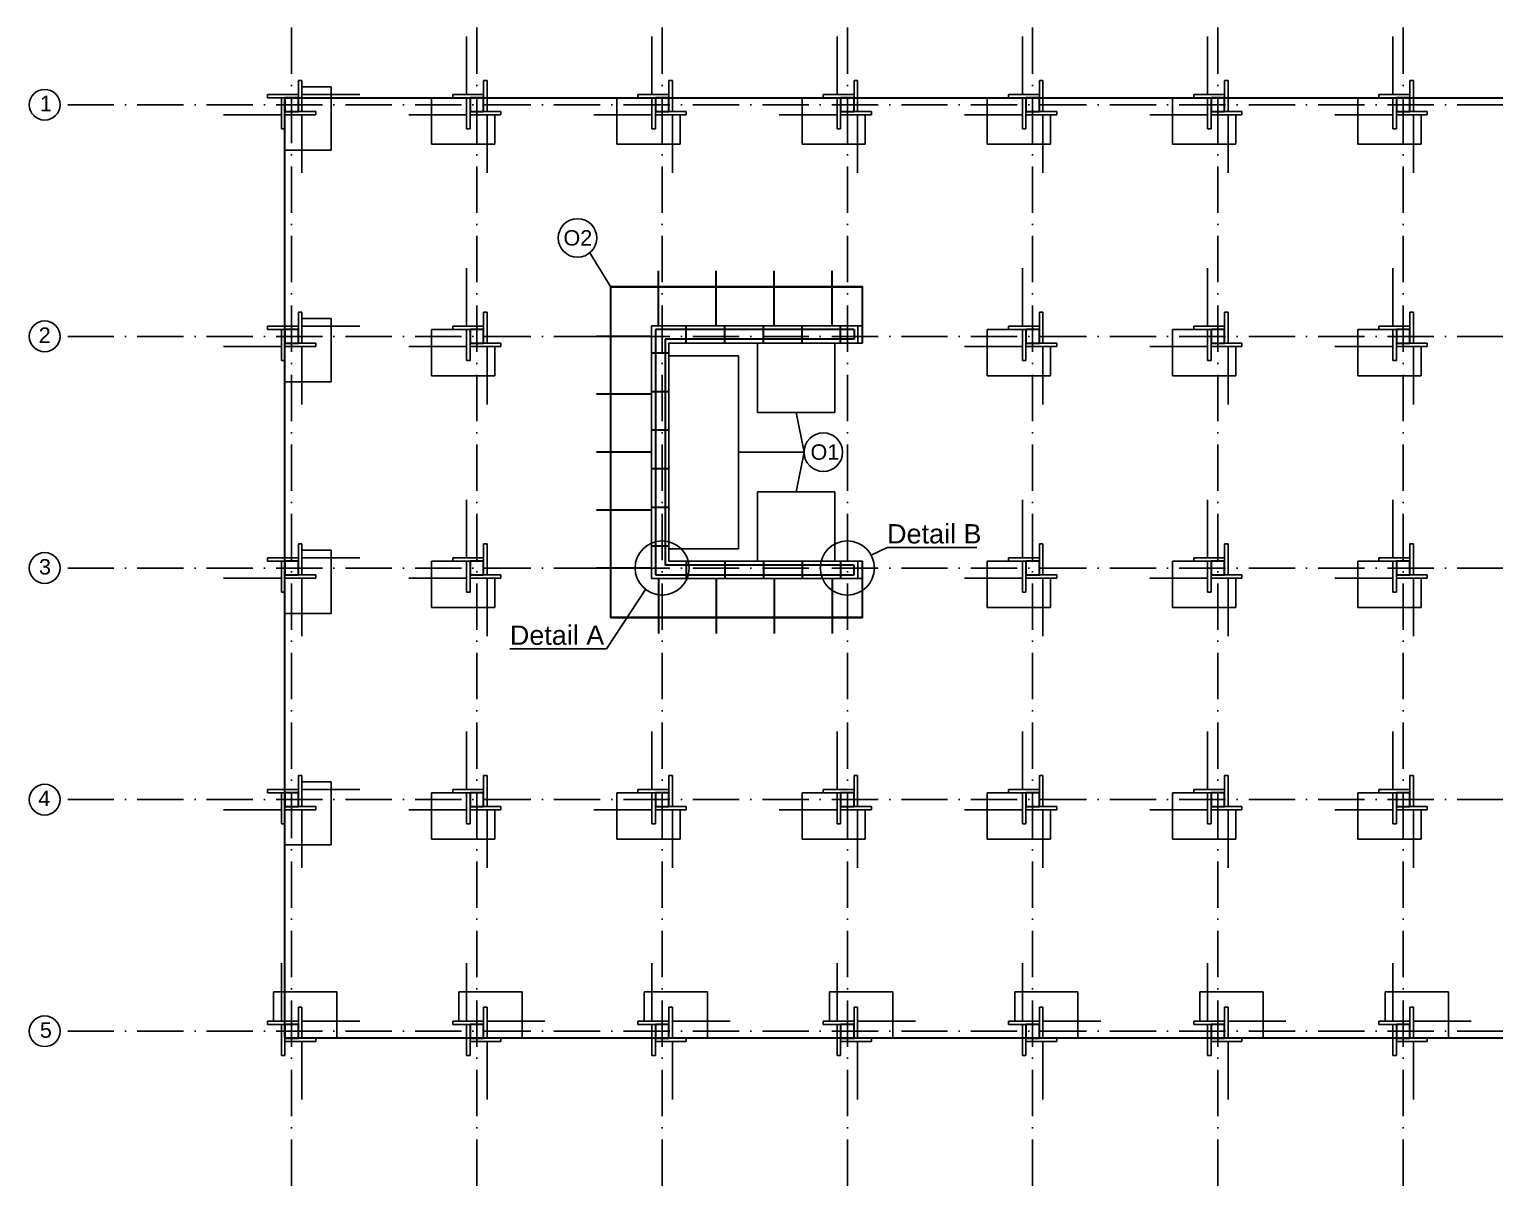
# Model space of a CAD drawing. Header units: millimetres. Extents: x 1924 to 471109, y -30014 to 109986.
# Drawn here: x 344060 to 382029, y 38947 to 68901 of the extents above; entities that cross this region are included whole.
import ezdxf

# ---------------------------------------------------------------- set-up
doc = ezdxf.new("R2010")
doc.units = ezdxf.units.MM
doc.header["$LTSCALE"] = 100
doc.linetypes.add('ACAD_ISO10W100', pattern=[18, 12, -3, 0, -3])
for name, color, linetype, plot in [('bedneni bedneni', 255, 'Continuous', False), ('osy objektu', 130, 'ACAD_ISO10W100', False), ('osy objektu text', 130, 'Continuous', False), ('pasy', 50, 'Continuous', False), ('popisky', 140, 'Continuous', False)]:
    doc.layers.add(name, color=color, linetype=linetype, plot=plot)
for name, color, linetype in [('bedneni stena', 7, 'Continuous'), ('betonarska lavka', 7, 'Continuous'), ('detaily', 10, 'Continuous'), ('rez sloupy', 90, 'Continuous'), ('sklapeci lavka', 90, 'Continuous')]:
    doc.layers.add(name, color=color, linetype=linetype)
for name, color, linetype, lineweight, plot in [('DESKA', 40, 'Continuous', 30, False), ('kotvyyyyyy', 7, 'Continuous', 30, False), ('nosne steny', 140, 'Continuous', 30, False)]:
    doc.layers.add(name, color=color, linetype=linetype, lineweight=lineweight, plot=plot)
doc.layers.add('sloupy', color=90, linetype='Continuous', lineweight=30)
doc.styles.add('osy', font='arial.ttf', dxfattribs={"height": 400})
doc.styles.add('rez', font='arial.ttf', dxfattribs={"height": 500})

msp = doc.modelspace()

# ---------------------------------------------------------------- linework, layer by layer
at = {"layer": 'bedneni bedneni'}
for p, q in [((355391.538, 67211.933), (355391.538, 68711.933)), ((360191.538, 67211.933), (360191.538, 68711.933)), ((364991.538, 67211.933), (364991.538, 68711.933)), ((369791.538, 67211.933), (369791.538, 68711.933)), ((374591.538, 67211.933), (374591.538, 68711.933)), ((379391.538, 67211.933), (379391.538, 68711.933)), ((350231.538, 67121.933), (350231.538, 67211.933)), ((350231.538, 67211.933), (351031.538, 67211.933)), ((351031.538, 67121.933), (351031.538, 67571.933)), ((351031.538, 67571.933), (351121.538, 67571.933)), ((351121.538, 67571.933), (351121.538, 66771.933)), ((351881.538, 67411.933), (351121.538, 67411.933)), ((351121.538, 67211.933), (352621.538, 67211.933)), ((351881.538, 65771.933), (351881.538, 67411.933)), ((355031.538, 67121.933), (355031.538, 67211.933)), ((355031.538, 67211.933), (355831.538, 67211.933)), ((355831.538, 67121.933), (355831.538, 67571.933)), ((355831.538, 67571.933), (355921.538, 67571.933)), ((355921.538, 67571.933), (355921.538, 66771.933)), ((359831.538, 67121.933), (359831.538, 67211.933)), ((359831.538, 67211.933), (360631.538, 67211.933)), ((360631.538, 67121.933), (360631.538, 67571.933)), ((360631.538, 67571.933), (360721.538, 67571.933)), ((360721.538, 67571.933), (360721.538, 66771.933)), ((364631.538, 67121.933), (364631.538, 67211.933)), ((364631.538, 67211.933), (365431.538, 67211.933)), ((365431.538, 67121.933), (365431.538, 67571.933)), ((365431.538, 67571.933), (365521.538, 67571.933)), ((365521.538, 67571.933), (365521.538, 66771.933)), ((369431.538, 67121.933), (369431.538, 67211.933)), ((369431.538, 67211.933), (370231.538, 67211.933)), ((370231.538, 67121.933), (370231.538, 67571.933)), ((370231.538, 67571.933), (370321.538, 67571.933)), ((370321.538, 67571.933), (370321.538, 66771.933)), ((374231.538, 67121.933), (374231.538, 67211.933)), ((374231.538, 67211.933), (375031.538, 67211.933)), ((375031.538, 67121.933), (375031.538, 67571.933)), ((375031.538, 67571.933), (375121.538, 67571.933)), ((375121.538, 67571.933), (375121.538, 66771.933)), ((379031.538, 67121.933), (379031.538, 67211.933)), ((379031.538, 67211.933), (379831.538, 67211.933)), ((379831.538, 67121.933), (379831.538, 67571.933)), ((379831.538, 67571.933), (379921.538, 67571.933)), ((379921.538, 67571.933), (379921.538, 66771.933)), ((350681.538, 67121.933), (350231.538, 67121.933)), ((350591.538, 66321.933), (350591.538, 67121.933)), ((355031.538, 67121.933), (354481.538, 67121.933)), ((354481.538, 67121.933), (354481.538, 65921.933)), ((355481.538, 67121.933), (355031.538, 67121.933)), ((355391.538, 66321.933), (355391.538, 67121.933)), ((359831.538, 67121.933), (359281.538, 67121.933)), ((359281.538, 67121.933), (359281.538, 65921.933)), ((360281.538, 67121.933), (359831.538, 67121.933)), ((360191.538, 66321.933), (360191.538, 67121.933)), ((364631.538, 67121.933), (364081.538, 67121.933)), ((364081.538, 67121.933), (364081.538, 65921.933)), ((365081.538, 67121.933), (364631.538, 67121.933)), ((364991.538, 66321.933), (364991.538, 67121.933)), ((369431.538, 67121.933), (368881.538, 67121.933)), ((368881.538, 67121.933), (368881.538, 65921.933)), ((369881.538, 67121.933), (369431.538, 67121.933)), ((369791.538, 66321.933), (369791.538, 67121.933)), ((374231.538, 67121.933), (373681.538, 67121.933)), ((373681.538, 67121.933), (373681.538, 65921.933)), ((374681.538, 67121.933), (374231.538, 67121.933)), ((374591.538, 66321.933), (374591.538, 67121.933)), ((379031.538, 67121.933), (378481.538, 67121.933)), ((378481.538, 67121.933), (378481.538, 65921.933)), ((379481.538, 67121.933), (379031.538, 67121.933)), ((379391.538, 66321.933), (379391.538, 67121.933)), ((350591.538, 66681.933), (349091.538, 66681.933)), ((350681.538, 66771.933), (350681.538, 66321.933)), ((351481.538, 66681.933), (350681.538, 66681.933)), ((351031.538, 66771.933), (351481.538, 66771.933)), ((351121.538, 66681.933), (351121.538, 65181.933)), ((351481.538, 66771.933), (351481.538, 66681.933)), ((355391.538, 66681.933), (353891.538, 66681.933)), ((355481.538, 66771.933), (355481.538, 66321.933)), ((356281.538, 66681.933), (355481.538, 66681.933)), ((355831.538, 66771.933), (356281.538, 66771.933)), ((355921.538, 66681.933), (355921.538, 65181.933)), ((356121.538, 65921.933), (356121.538, 66681.933)), ((356281.538, 66771.933), (356281.538, 66681.933)), ((360191.538, 66681.933), (358691.538, 66681.933)), ((360281.538, 66771.933), (360281.538, 66321.933)), ((361081.538, 66681.933), (360281.538, 66681.933)), ((360631.538, 66771.933), (361081.538, 66771.933)), ((360721.538, 66681.933), (360721.538, 65181.933)), ((360921.538, 65921.933), (360921.538, 66681.933)), ((361081.538, 66771.933), (361081.538, 66681.933)), ((364991.538, 66681.933), (363491.538, 66681.933)), ((365081.538, 66771.933), (365081.538, 66321.933)), ((365881.538, 66681.933), (365081.538, 66681.933)), ((365431.538, 66771.933), (365881.538, 66771.933)), ((365521.538, 66681.933), (365521.538, 65181.933)), ((365721.538, 65921.933), (365721.538, 66681.933)), ((365881.538, 66771.933), (365881.538, 66681.933)), ((369791.538, 66681.933), (368291.538, 66681.933)), ((369881.538, 66771.933), (369881.538, 66321.933)), ((370681.538, 66681.933), (369881.538, 66681.933)), ((370231.538, 66771.933), (370681.538, 66771.933)), ((370321.538, 66681.933), (370321.538, 65181.933)), ((370521.538, 65921.933), (370521.538, 66681.933)), ((370681.538, 66771.933), (370681.538, 66681.933)), ((374591.538, 66681.933), (373091.538, 66681.933)), ((374681.538, 66771.933), (374681.538, 66321.933)), ((375481.538, 66681.933), (374681.538, 66681.933)), ((375031.538, 66771.933), (375481.538, 66771.933)), ((375121.538, 66681.933), (375121.538, 65181.933)), ((375321.538, 65921.933), (375321.538, 66681.933)), ((375481.538, 66771.933), (375481.538, 66681.933)), ((379391.538, 66681.933), (377891.538, 66681.933)), ((379481.538, 66771.933), (379481.538, 66321.933)), ((380281.538, 66681.933), (379481.538, 66681.933)), ((379831.538, 66771.933), (380281.538, 66771.933)), ((379921.538, 66681.933), (379921.538, 65181.933)), ((380121.538, 65921.933), (380121.538, 66681.933)), ((380281.538, 66771.933), (380281.538, 66681.933)), ((350681.538, 66321.933), (350591.538, 66321.933)), ((350681.538, 66321.933), (350681.538, 65771.933)), ((355481.538, 66321.933), (355391.538, 66321.933)), ((360281.538, 66321.933), (360191.538, 66321.933)), ((365081.538, 66321.933), (364991.538, 66321.933)), ((369881.538, 66321.933), (369791.538, 66321.933)), ((374681.538, 66321.933), (374591.538, 66321.933)), ((379481.538, 66321.933), (379391.538, 66321.933)), ((350681.538, 65771.933), (351881.538, 65771.933)), ((354481.538, 65921.933), (356121.538, 65921.933)), ((359281.538, 65921.933), (360921.538, 65921.933)), ((364081.538, 65921.933), (365721.538, 65921.933)), ((368881.538, 65921.933), (370521.538, 65921.933)), ((373681.538, 65921.933), (375321.538, 65921.933)), ((378481.538, 65921.933), (380121.538, 65921.933)), ((355391.538, 61211.933), (355391.538, 62711.933)), ((369791.538, 61211.933), (369791.538, 62711.933)), ((374591.538, 61211.933), (374591.538, 62711.933)), ((379391.538, 61211.933), (379391.538, 62711.933)), ((351031.538, 61121.933), (351031.538, 61571.933)), ((351031.538, 61571.933), (351121.538, 61571.933)), ((351121.538, 61571.933), (351121.538, 60771.933)), ((355831.538, 61121.933), (355831.538, 61571.933)), ((355831.538, 61571.933), (355921.538, 61571.933)), ((355921.538, 61571.933), (355921.538, 60771.933)), ((370231.538, 61121.933), (370231.538, 61571.933)), ((370231.538, 61571.933), (370321.538, 61571.933)), ((370321.538, 61571.933), (370321.538, 60771.933)), ((375031.538, 61121.933), (375031.538, 61571.933)), ((375031.538, 61571.933), (375121.538, 61571.933)), ((375121.538, 61571.933), (375121.538, 60771.933)), ((379831.538, 61121.933), (379831.538, 61571.933)), ((379831.538, 61571.933), (379921.538, 61571.933)), ((379921.538, 61571.933), (379921.538, 60771.933)), ((350231.538, 61121.933), (350231.538, 61211.933)), ((350231.538, 61211.933), (351031.538, 61211.933)), ((351881.538, 61411.933), (351121.538, 61411.933)), ((351121.538, 61211.933), (352621.538, 61211.933)), ((351881.538, 59771.933), (351881.538, 61411.933)), ((355031.538, 61121.933), (355031.538, 61211.933)), ((355031.538, 61211.933), (355831.538, 61211.933)), ((369431.538, 61121.933), (369431.538, 61211.933)), ((369431.538, 61211.933), (370231.538, 61211.933)), ((374231.538, 61121.933), (374231.538, 61211.933)), ((374231.538, 61211.933), (375031.538, 61211.933)), ((379031.538, 61121.933), (379031.538, 61211.933)), ((379031.538, 61211.933), (379831.538, 61211.933)), ((350681.538, 61121.933), (350231.538, 61121.933)), ((350591.538, 60321.933), (350591.538, 61121.933)), ((350681.538, 60771.933), (350681.538, 60321.933)), ((351031.538, 60771.933), (351481.538, 60771.933)), ((351481.538, 60771.933), (351481.538, 60681.933)), ((355031.538, 61121.933), (354481.538, 61121.933)), ((354481.538, 61121.933), (354481.538, 59921.933)), ((355481.538, 61121.933), (355031.538, 61121.933)), ((355391.538, 60321.933), (355391.538, 61121.933)), ((355481.538, 60771.933), (355481.538, 60321.933)), ((355831.538, 60771.933), (356281.538, 60771.933)), ((356281.538, 60771.933), (356281.538, 60681.933)), ((369431.538, 61121.933), (368881.538, 61121.933)), ((368881.538, 61121.933), (368881.538, 59921.933)), ((369881.538, 61121.933), (369431.538, 61121.933)), ((369791.538, 60321.933), (369791.538, 61121.933)), ((369881.538, 60771.933), (369881.538, 60321.933)), ((370231.538, 60771.933), (370681.538, 60771.933)), ((370681.538, 60771.933), (370681.538, 60681.933)), ((374231.538, 61121.933), (373681.538, 61121.933)), ((373681.538, 61121.933), (373681.538, 59921.933)), ((374681.538, 61121.933), (374231.538, 61121.933)), ((374591.538, 60321.933), (374591.538, 61121.933)), ((374681.538, 60771.933), (374681.538, 60321.933)), ((375031.538, 60771.933), (375481.538, 60771.933)), ((375481.538, 60771.933), (375481.538, 60681.933)), ((379031.538, 61121.933), (378481.538, 61121.933)), ((378481.538, 61121.933), (378481.538, 59921.933)), ((379481.538, 61121.933), (379031.538, 61121.933)), ((379391.538, 60321.933), (379391.538, 61121.933)), ((379481.538, 60771.933), (379481.538, 60321.933)), ((379831.538, 60771.933), (380281.538, 60771.933)), ((380281.538, 60771.933), (380281.538, 60681.933)), ((350591.538, 60681.933), (349091.538, 60681.933)), ((351481.538, 60681.933), (350681.538, 60681.933)), ((351121.538, 60681.933), (351121.538, 59181.933)), ((355391.538, 60681.933), (353891.538, 60681.933)), ((356281.538, 60681.933), (355481.538, 60681.933)), ((355921.538, 60681.933), (355921.538, 59181.933)), ((356121.538, 59921.933), (356121.538, 60681.933)), ((369791.538, 60681.933), (368291.538, 60681.933)), ((370681.538, 60681.933), (369881.538, 60681.933)), ((370321.538, 60681.933), (370321.538, 59181.933)), ((370521.538, 59921.933), (370521.538, 60681.933)), ((374591.538, 60681.933), (373091.538, 60681.933)), ((375481.538, 60681.933), (374681.538, 60681.933)), ((375121.538, 60681.933), (375121.538, 59181.933)), ((375321.538, 59921.933), (375321.538, 60681.933)), ((379391.538, 60681.933), (377891.538, 60681.933)), ((380281.538, 60681.933), (379481.538, 60681.933)), ((379921.538, 60681.933), (379921.538, 59181.933)), ((380121.538, 59921.933), (380121.538, 60681.933)), ((350681.538, 60321.933), (350591.538, 60321.933)), ((350681.538, 60321.933), (350681.538, 59771.933)), ((355481.538, 60321.933), (355391.538, 60321.933)), ((369881.538, 60321.933), (369791.538, 60321.933)), ((374681.538, 60321.933), (374591.538, 60321.933)), ((379481.538, 60321.933), (379391.538, 60321.933)), ((350681.538, 59771.933), (351881.538, 59771.933)), ((354481.538, 59921.933), (356121.538, 59921.933)), ((368881.538, 59921.933), (370521.538, 59921.933)), ((373681.538, 59921.933), (375321.538, 59921.933)), ((378481.538, 59921.933), (380121.538, 59921.933)), ((355391.538, 55211.933), (355391.538, 56711.933)), ((369791.538, 55211.933), (369791.538, 56711.933)), ((374591.538, 55211.933), (374591.538, 56711.933)), ((379391.538, 55211.933), (379391.538, 56711.933)), ((351031.538, 55121.933), (351031.538, 55571.933)), ((351031.538, 55571.933), (351121.538, 55571.933)), ((351121.538, 55571.933), (351121.538, 54771.933)), ((355831.538, 55121.933), (355831.538, 55571.933)), ((355831.538, 55571.933), (355921.538, 55571.933)), ((355921.538, 55571.933), (355921.538, 54771.933)), ((370231.538, 55121.933), (370231.538, 55571.933)), ((370231.538, 55571.933), (370321.538, 55571.933)), ((370321.538, 55571.933), (370321.538, 54771.933)), ((375031.538, 55121.933), (375031.538, 55571.933)), ((375031.538, 55571.933), (375121.538, 55571.933)), ((375121.538, 55571.933), (375121.538, 54771.933)), ((379831.538, 55121.933), (379831.538, 55571.933)), ((379831.538, 55571.933), (379921.538, 55571.933)), ((379921.538, 55571.933), (379921.538, 54771.933)), ((350231.538, 55121.933), (350231.538, 55211.933)), ((350231.538, 55211.933), (351031.538, 55211.933)), ((350681.538, 55121.933), (350231.538, 55121.933)), ((350591.538, 54321.933), (350591.538, 55121.933)), ((351881.538, 55411.933), (351121.538, 55411.933)), ((351121.538, 55211.933), (352621.538, 55211.933)), ((351881.538, 53771.933), (351881.538, 55411.933)), ((355031.538, 55121.933), (354481.538, 55121.933)), ((354481.538, 55121.933), (354481.538, 53921.933)), ((355031.538, 55121.933), (355031.538, 55211.933)), ((355031.538, 55211.933), (355831.538, 55211.933)), ((355481.538, 55121.933), (355031.538, 55121.933)), ((355391.538, 54321.933), (355391.538, 55121.933)), ((369431.538, 55121.933), (368881.538, 55121.933)), ((368881.538, 55121.933), (368881.538, 53921.933)), ((369431.538, 55121.933), (369431.538, 55211.933)), ((369431.538, 55211.933), (370231.538, 55211.933)), ((369881.538, 55121.933), (369431.538, 55121.933)), ((369791.538, 54321.933), (369791.538, 55121.933)), ((374231.538, 55121.933), (373681.538, 55121.933)), ((373681.538, 55121.933), (373681.538, 53921.933)), ((374231.538, 55121.933), (374231.538, 55211.933)), ((374231.538, 55211.933), (375031.538, 55211.933)), ((374681.538, 55121.933), (374231.538, 55121.933)), ((374591.538, 54321.933), (374591.538, 55121.933)), ((379031.538, 55121.933), (378481.538, 55121.933)), ((378481.538, 55121.933), (378481.538, 53921.933)), ((379031.538, 55121.933), (379031.538, 55211.933)), ((379031.538, 55211.933), (379831.538, 55211.933)), ((379481.538, 55121.933), (379031.538, 55121.933)), ((379391.538, 54321.933), (379391.538, 55121.933)), ((350591.538, 54681.933), (349091.538, 54681.933)), ((350681.538, 54771.933), (350681.538, 54321.933)), ((351481.538, 54681.933), (350681.538, 54681.933)), ((351031.538, 54771.933), (351481.538, 54771.933)), ((351121.538, 54681.933), (351121.538, 53181.933)), ((351481.538, 54771.933), (351481.538, 54681.933)), ((355391.538, 54681.933), (353891.538, 54681.933)), ((355481.538, 54771.933), (355481.538, 54321.933)), ((356281.538, 54681.933), (355481.538, 54681.933)), ((355831.538, 54771.933), (356281.538, 54771.933)), ((355921.538, 54681.933), (355921.538, 53181.933)), ((356121.538, 53921.933), (356121.538, 54681.933)), ((356281.538, 54771.933), (356281.538, 54681.933)), ((369791.538, 54681.933), (368291.538, 54681.933)), ((369881.538, 54771.933), (369881.538, 54321.933)), ((370681.538, 54681.933), (369881.538, 54681.933)), ((370231.538, 54771.933), (370681.538, 54771.933)), ((370321.538, 54681.933), (370321.538, 53181.933)), ((370521.538, 53921.933), (370521.538, 54681.933)), ((370681.538, 54771.933), (370681.538, 54681.933)), ((374591.538, 54681.933), (373091.538, 54681.933)), ((374681.538, 54771.933), (374681.538, 54321.933)), ((375481.538, 54681.933), (374681.538, 54681.933)), ((375031.538, 54771.933), (375481.538, 54771.933)), ((375121.538, 54681.933), (375121.538, 53181.933)), ((375321.538, 53921.933), (375321.538, 54681.933)), ((375481.538, 54771.933), (375481.538, 54681.933)), ((379391.538, 54681.933), (377891.538, 54681.933)), ((379481.538, 54771.933), (379481.538, 54321.933)), ((380281.538, 54681.933), (379481.538, 54681.933)), ((379831.538, 54771.933), (380281.538, 54771.933)), ((379921.538, 54681.933), (379921.538, 53181.933)), ((380121.538, 53921.933), (380121.538, 54681.933)), ((380281.538, 54771.933), (380281.538, 54681.933)), ((350681.538, 54321.933), (350591.538, 54321.933)), ((350681.538, 54321.933), (350681.538, 53771.933)), ((355481.538, 54321.933), (355391.538, 54321.933)), ((369881.538, 54321.933), (369791.538, 54321.933)), ((374681.538, 54321.933), (374591.538, 54321.933)), ((379481.538, 54321.933), (379391.538, 54321.933)), ((354481.538, 53921.933), (356121.538, 53921.933)), ((368881.538, 53921.933), (370521.538, 53921.933)), ((373681.538, 53921.933), (375321.538, 53921.933)), ((378481.538, 53921.933), (380121.538, 53921.933)), ((350681.538, 53771.933), (351881.538, 53771.933)), ((355391.538, 49211.933), (355391.538, 50711.933)), ((360191.538, 49211.933), (360191.538, 50711.933)), ((364991.538, 49211.933), (364991.538, 50711.933)), ((369791.538, 49211.933), (369791.538, 50711.933)), ((374591.538, 49211.933), (374591.538, 50711.933)), ((379391.538, 49211.933), (379391.538, 50711.933)), ((351031.538, 49121.933), (351031.538, 49571.933)), ((351031.538, 49571.933), (351121.538, 49571.933)), ((351121.538, 49571.933), (351121.538, 48771.933)), ((351881.538, 49411.933), (351121.538, 49411.933)), ((351881.538, 47771.933), (351881.538, 49411.933)), ((355831.538, 49121.933), (355831.538, 49571.933)), ((355831.538, 49571.933), (355921.538, 49571.933)), ((355921.538, 49571.933), (355921.538, 48771.933)), ((360631.538, 49121.933), (360631.538, 49571.933)), ((360631.538, 49571.933), (360721.538, 49571.933)), ((360721.538, 49571.933), (360721.538, 48771.933)), ((365431.538, 49121.933), (365431.538, 49571.933)), ((365431.538, 49571.933), (365521.538, 49571.933)), ((365521.538, 49571.933), (365521.538, 48771.933)), ((370231.538, 49121.933), (370231.538, 49571.933)), ((370231.538, 49571.933), (370321.538, 49571.933)), ((370321.538, 49571.933), (370321.538, 48771.933)), ((375031.538, 49121.933), (375031.538, 49571.933)), ((375031.538, 49571.933), (375121.538, 49571.933)), ((375121.538, 49571.933), (375121.538, 48771.933)), ((379831.538, 49121.933), (379831.538, 49571.933)), ((379831.538, 49571.933), (379921.538, 49571.933)), ((379921.538, 49571.933), (379921.538, 48771.933)), ((350231.538, 49121.933), (350231.538, 49211.933)), ((350231.538, 49211.933), (351031.538, 49211.933)), ((350681.538, 49121.933), (350231.538, 49121.933)), ((350591.538, 48321.933), (350591.538, 49121.933)), ((351121.538, 49211.933), (352621.538, 49211.933)), ((355031.538, 49121.933), (354481.538, 49121.933)), ((354481.538, 49121.933), (354481.538, 47921.933)), ((355031.538, 49121.933), (355031.538, 49211.933)), ((355031.538, 49211.933), (355831.538, 49211.933)), ((355481.538, 49121.933), (355031.538, 49121.933)), ((355391.538, 48321.933), (355391.538, 49121.933)), ((359831.538, 49121.933), (359281.538, 49121.933)), ((359281.538, 49121.933), (359281.538, 47921.933)), ((359831.538, 49121.933), (359831.538, 49211.933)), ((359831.538, 49211.933), (360631.538, 49211.933)), ((360281.538, 49121.933), (359831.538, 49121.933)), ((360191.538, 48321.933), (360191.538, 49121.933)), ((364631.538, 49121.933), (364081.538, 49121.933)), ((364081.538, 49121.933), (364081.538, 47921.933)), ((364631.538, 49121.933), (364631.538, 49211.933)), ((364631.538, 49211.933), (365431.538, 49211.933)), ((365081.538, 49121.933), (364631.538, 49121.933)), ((364991.538, 48321.933), (364991.538, 49121.933)), ((369431.538, 49121.933), (368881.538, 49121.933)), ((368881.538, 49121.933), (368881.538, 47921.933)), ((369431.538, 49121.933), (369431.538, 49211.933)), ((369431.538, 49211.933), (370231.538, 49211.933)), ((369881.538, 49121.933), (369431.538, 49121.933)), ((369791.538, 48321.933), (369791.538, 49121.933)), ((374231.538, 49121.933), (373681.538, 49121.933)), ((373681.538, 49121.933), (373681.538, 47921.933)), ((374231.538, 49121.933), (374231.538, 49211.933)), ((374231.538, 49211.933), (375031.538, 49211.933)), ((374681.538, 49121.933), (374231.538, 49121.933)), ((374591.538, 48321.933), (374591.538, 49121.933)), ((379031.538, 49121.933), (378481.538, 49121.933)), ((378481.538, 49121.933), (378481.538, 47921.933)), ((379031.538, 49121.933), (379031.538, 49211.933)), ((379031.538, 49211.933), (379831.538, 49211.933)), ((379481.538, 49121.933), (379031.538, 49121.933)), ((379391.538, 48321.933), (379391.538, 49121.933)), ((350591.538, 48681.933), (349091.538, 48681.933)), ((350681.538, 48771.933), (350681.538, 48321.933)), ((351481.538, 48681.933), (350681.538, 48681.933)), ((351031.538, 48771.933), (351481.538, 48771.933)), ((351121.538, 48681.933), (351121.538, 47181.933)), ((351481.538, 48771.933), (351481.538, 48681.933)), ((355391.538, 48681.933), (353891.538, 48681.933)), ((355481.538, 48771.933), (355481.538, 48321.933)), ((356281.538, 48681.933), (355481.538, 48681.933)), ((355831.538, 48771.933), (356281.538, 48771.933)), ((355921.538, 48681.933), (355921.538, 47181.933)), ((356121.538, 47921.933), (356121.538, 48681.933)), ((356281.538, 48771.933), (356281.538, 48681.933)), ((360191.538, 48681.933), (358691.538, 48681.933)), ((360281.538, 48771.933), (360281.538, 48321.933)), ((361081.538, 48681.933), (360281.538, 48681.933)), ((360631.538, 48771.933), (361081.538, 48771.933)), ((360721.538, 48681.933), (360721.538, 47181.933)), ((360921.538, 47921.933), (360921.538, 48681.933)), ((361081.538, 48771.933), (361081.538, 48681.933)), ((364991.538, 48681.933), (363491.538, 48681.933)), ((365081.538, 48771.933), (365081.538, 48321.933)), ((365881.538, 48681.933), (365081.538, 48681.933)), ((365431.538, 48771.933), (365881.538, 48771.933)), ((365521.538, 48681.933), (365521.538, 47181.933)), ((365721.538, 47921.933), (365721.538, 48681.933)), ((365881.538, 48771.933), (365881.538, 48681.933)), ((369791.538, 48681.933), (368291.538, 48681.933)), ((369881.538, 48771.933), (369881.538, 48321.933)), ((370681.538, 48681.933), (369881.538, 48681.933)), ((370231.538, 48771.933), (370681.538, 48771.933)), ((370321.538, 48681.933), (370321.538, 47181.933)), ((370521.538, 47921.933), (370521.538, 48681.933)), ((370681.538, 48771.933), (370681.538, 48681.933)), ((374591.538, 48681.933), (373091.538, 48681.933)), ((374681.538, 48771.933), (374681.538, 48321.933)), ((375481.538, 48681.933), (374681.538, 48681.933)), ((375031.538, 48771.933), (375481.538, 48771.933)), ((375121.538, 48681.933), (375121.538, 47181.933)), ((375321.538, 47921.933), (375321.538, 48681.933)), ((375481.538, 48771.933), (375481.538, 48681.933)), ((379391.538, 48681.933), (377891.538, 48681.933)), ((379481.538, 48771.933), (379481.538, 48321.933)), ((380281.538, 48681.933), (379481.538, 48681.933)), ((379831.538, 48771.933), (380281.538, 48771.933)), ((379921.538, 48681.933), (379921.538, 47181.933)), ((380121.538, 47921.933), (380121.538, 48681.933)), ((380281.538, 48771.933), (380281.538, 48681.933)), ((350681.538, 48321.933), (350591.538, 48321.933)), ((350681.538, 48321.933), (350681.538, 47771.933)), ((355481.538, 48321.933), (355391.538, 48321.933)), ((360281.538, 48321.933), (360191.538, 48321.933)), ((365081.538, 48321.933), (364991.538, 48321.933)), ((369881.538, 48321.933), (369791.538, 48321.933)), ((374681.538, 48321.933), (374591.538, 48321.933)), ((379481.538, 48321.933), (379391.538, 48321.933)), ((354481.538, 47921.933), (356121.538, 47921.933)), ((359281.538, 47921.933), (360921.538, 47921.933)), ((364081.538, 47921.933), (365721.538, 47921.933)), ((368881.538, 47921.933), (370521.538, 47921.933)), ((373681.538, 47921.933), (375321.538, 47921.933)), ((378481.538, 47921.933), (380121.538, 47921.933)), ((350681.538, 47771.933), (351881.538, 47771.933)), ((350591.538, 43211.933), (350591.538, 44711.933)), ((355391.538, 43211.933), (355391.538, 44711.933)), ((360191.538, 43211.933), (360191.538, 44711.933)), ((364991.538, 43211.933), (364991.538, 44711.933)), ((369791.538, 43211.933), (369791.538, 44711.933)), ((374591.538, 43211.933), (374591.538, 44711.933)), ((379391.538, 43211.933), (379391.538, 44711.933)), ((352031.538, 43971.933), (350391.538, 43971.933)), ((350391.538, 43971.933), (350391.538, 43211.933)), ((352031.538, 42771.933), (352031.538, 43971.933)), ((356831.538, 43971.933), (355191.538, 43971.933)), ((355191.538, 43971.933), (355191.538, 43211.933)), ((356831.538, 42771.933), (356831.538, 43971.933)), ((361631.538, 43971.933), (359991.538, 43971.933)), ((359991.538, 43971.933), (359991.538, 43211.933)), ((361631.538, 42771.933), (361631.538, 43971.933)), ((366431.538, 43971.933), (364791.538, 43971.933)), ((364791.538, 43971.933), (364791.538, 43211.933)), ((366431.538, 42771.933), (366431.538, 43971.933)), ((371231.538, 43971.933), (369591.538, 43971.933)), ((369591.538, 43971.933), (369591.538, 43211.933)), ((371231.538, 42771.933), (371231.538, 43971.933)), ((376031.538, 43971.933), (374391.538, 43971.933)), ((374391.538, 43971.933), (374391.538, 43211.933)), ((376031.538, 42771.933), (376031.538, 43971.933)), ((380831.538, 43971.933), (379191.538, 43971.933)), ((379191.538, 43971.933), (379191.538, 43211.933)), ((380831.538, 42771.933), (380831.538, 43971.933)), ((351031.538, 43121.933), (351031.538, 43571.933)), ((351031.538, 43571.933), (351121.538, 43571.933)), ((351121.538, 43571.933), (351121.538, 42771.933)), ((355831.538, 43121.933), (355831.538, 43571.933)), ((355831.538, 43571.933), (355921.538, 43571.933)), ((355921.538, 43571.933), (355921.538, 42771.933)), ((360631.538, 43121.933), (360631.538, 43571.933)), ((360631.538, 43571.933), (360721.538, 43571.933)), ((360721.538, 43571.933), (360721.538, 42771.933)), ((365431.538, 43121.933), (365431.538, 43571.933)), ((365431.538, 43571.933), (365521.538, 43571.933)), ((365521.538, 43571.933), (365521.538, 42771.933)), ((370231.538, 43121.933), (370231.538, 43571.933)), ((370231.538, 43571.933), (370321.538, 43571.933)), ((370321.538, 43571.933), (370321.538, 42771.933)), ((375031.538, 43121.933), (375031.538, 43571.933)), ((375031.538, 43571.933), (375121.538, 43571.933)), ((375121.538, 43571.933), (375121.538, 42771.933)), ((379831.538, 43121.933), (379831.538, 43571.933)), ((379831.538, 43571.933), (379921.538, 43571.933)), ((379921.538, 43571.933), (379921.538, 42771.933)), ((350231.538, 43121.933), (350231.538, 43211.933)), ((350231.538, 43211.933), (351031.538, 43211.933)), ((350681.538, 43121.933), (350231.538, 43121.933)), ((350591.538, 42321.933), (350591.538, 43121.933)), ((351121.538, 43211.933), (352621.538, 43211.933)), ((355031.538, 43121.933), (355031.538, 43211.933)), ((355031.538, 43211.933), (355831.538, 43211.933)), ((355481.538, 43121.933), (355031.538, 43121.933)), ((355391.538, 42321.933), (355391.538, 43121.933)), ((355921.538, 43211.933), (357421.538, 43211.933)), ((359831.538, 43121.933), (359831.538, 43211.933)), ((359831.538, 43211.933), (360631.538, 43211.933)), ((360281.538, 43121.933), (359831.538, 43121.933)), ((360191.538, 42321.933), (360191.538, 43121.933)), ((360721.538, 43211.933), (362221.538, 43211.933)), ((364631.538, 43121.933), (364631.538, 43211.933)), ((364631.538, 43211.933), (365431.538, 43211.933)), ((365081.538, 43121.933), (364631.538, 43121.933)), ((364991.538, 42321.933), (364991.538, 43121.933)), ((365521.538, 43211.933), (367021.538, 43211.933)), ((369431.538, 43121.933), (369431.538, 43211.933)), ((369431.538, 43211.933), (370231.538, 43211.933)), ((369881.538, 43121.933), (369431.538, 43121.933)), ((369791.538, 42321.933), (369791.538, 43121.933)), ((370321.538, 43211.933), (371821.538, 43211.933)), ((374231.538, 43121.933), (374231.538, 43211.933)), ((374231.538, 43211.933), (375031.538, 43211.933)), ((374681.538, 43121.933), (374231.538, 43121.933)), ((374591.538, 42321.933), (374591.538, 43121.933)), ((375121.538, 43211.933), (376621.538, 43211.933)), ((379031.538, 43121.933), (379031.538, 43211.933)), ((379031.538, 43211.933), (379831.538, 43211.933)), ((379481.538, 43121.933), (379031.538, 43121.933)), ((379391.538, 42321.933), (379391.538, 43121.933)), ((379921.538, 43211.933), (381421.538, 43211.933)), ((350681.538, 42771.933), (350681.538, 42321.933)), ((351481.538, 42681.933), (350681.538, 42681.933)), ((351031.538, 42771.933), (351481.538, 42771.933)), ((351121.538, 42681.933), (351121.538, 41181.933)), ((351481.538, 42771.933), (351481.538, 42681.933)), ((351481.538, 42771.933), (352031.538, 42771.933)), ((355481.538, 42771.933), (355481.538, 42321.933)), ((356281.538, 42681.933), (355481.538, 42681.933)), ((355831.538, 42771.933), (356281.538, 42771.933)), ((355921.538, 42681.933), (355921.538, 41181.933)), ((356281.538, 42771.933), (356281.538, 42681.933)), ((356281.538, 42771.933), (356831.538, 42771.933)), ((360281.538, 42771.933), (360281.538, 42321.933)), ((361081.538, 42681.933), (360281.538, 42681.933)), ((360631.538, 42771.933), (361081.538, 42771.933)), ((360721.538, 42681.933), (360721.538, 41181.933)), ((361081.538, 42771.933), (361081.538, 42681.933)), ((361081.538, 42771.933), (361631.538, 42771.933)), ((365081.538, 42771.933), (365081.538, 42321.933)), ((365881.538, 42681.933), (365081.538, 42681.933)), ((365431.538, 42771.933), (365881.538, 42771.933)), ((365521.538, 42681.933), (365521.538, 41181.933)), ((365881.538, 42771.933), (365881.538, 42681.933)), ((365881.538, 42771.933), (366431.538, 42771.933)), ((369881.538, 42771.933), (369881.538, 42321.933)), ((370681.538, 42681.933), (369881.538, 42681.933)), ((370231.538, 42771.933), (370681.538, 42771.933)), ((370321.538, 42681.933), (370321.538, 41181.933)), ((370681.538, 42771.933), (370681.538, 42681.933)), ((370681.538, 42771.933), (371231.538, 42771.933)), ((374681.538, 42771.933), (374681.538, 42321.933)), ((375481.538, 42681.933), (374681.538, 42681.933)), ((375031.538, 42771.933), (375481.538, 42771.933)), ((375121.538, 42681.933), (375121.538, 41181.933)), ((375481.538, 42771.933), (375481.538, 42681.933)), ((375481.538, 42771.933), (376031.538, 42771.933)), ((379481.538, 42771.933), (379481.538, 42321.933)), ((380281.538, 42681.933), (379481.538, 42681.933)), ((379831.538, 42771.933), (380281.538, 42771.933)), ((379921.538, 42681.933), (379921.538, 41181.933)), ((380281.538, 42771.933), (380281.538, 42681.933)), ((380281.538, 42771.933), (380831.538, 42771.933)), ((350681.538, 42321.933), (350591.538, 42321.933)), ((355481.538, 42321.933), (355391.538, 42321.933)), ((360281.538, 42321.933), (360191.538, 42321.933)), ((365081.538, 42321.933), (364991.538, 42321.933)), ((369881.538, 42321.933), (369791.538, 42321.933)), ((374681.538, 42321.933), (374591.538, 42321.933)), ((379481.538, 42321.933), (379391.538, 42321.933))]:
    msp.add_line(p, q, dxfattribs=at)
at = {"layer": 'bedneni stena'}
for p, q in [((365531.538, 61221.933), (360181.538, 61221.933)), ((360181.538, 61221.933), (360181.538, 54671.933)), ((365531.538, 61221.933), (365531.538, 60771.933)), ((365531.538, 61221.933), (365636.538, 61221.933)), ((365636.538, 61221.933), (365636.538, 60771.933)), ((360631.538, 60771.933), (360631.538, 55121.933)), ((365531.538, 60771.933), (360631.538, 60771.933)), ((365636.538, 60771.933), (365531.538, 60771.933)), ((365636.538, 60771.933), (365651.538, 60771.933)), ((365531.538, 55121.933), (360631.538, 55121.933)), ((365531.538, 54671.933), (365531.538, 55121.933)), ((365531.538, 55121.933), (365636.538, 55121.933)), ((365636.538, 55121.933), (365636.538, 54671.933)), ((365636.538, 55121.933), (365651.538, 55121.933)), ((360181.538, 54671.933), (365531.538, 54671.933)), ((365636.538, 54671.933), (365531.538, 54671.933))]:
    msp.add_line(p, q, dxfattribs=at)
at = {"layer": 'betonarska lavka'}
for p, q in [((365651.538, 62236.933), (359116.538, 62236.933)), ((359116.538, 62236.933), (359116.538, 53656.933)), ((365636.538, 62221.933), (359131.538, 62221.933)), ((359131.538, 62221.933), (359131.538, 53671.933)), ((365636.538, 61221.933), (365636.538, 62221.933)), ((365651.538, 60771.933), (365651.538, 62236.933)), ((365651.538, 55121.933), (365651.538, 54671.933)), ((365636.538, 54671.933), (365636.538, 53671.933)), ((365651.538, 54671.933), (365651.538, 53656.933)), ((365651.538, 53656.933), (359116.538, 53656.933)), ((365636.538, 53671.933), (359131.538, 53671.933))]:
    msp.add_line(p, q, dxfattribs=at)
at = {"layer": 'DESKA'}
msp.add_lwpolyline([(350681.538, 67121.933), (384631.538, 67121.933), (384631.538, 42771.933), (350681.538, 42771.933)], close=True, dxfattribs=at)
at = {"layer": 'detaily'}
for p, q in [((366286.204, 55474.858), (365873.039, 55278.483)), ((366286.204, 55474.858), (368607.109, 55474.858)), ((359016.508, 52849.29), (360028.131, 54393.338)), ((356512.255, 52849.29), (359016.508, 52849.29))]:
    msp.add_line(p, q, dxfattribs=at)
for centre in [(360456.538, 54946.933), (365256.538, 54946.933)]:
    msp.add_circle(centre, 700, dxfattribs=at)
at = {"layer": 'kotvyyyyyy'}
for p, q in [((360359.038, 61221.933), (360359.038, 62646.933)), ((361859.038, 61221.933), (361859.038, 62646.933)), ((363359.038, 61221.933), (363359.038, 62646.933)), ((364859.038, 61221.933), (364859.038, 62646.933)), ((361081.538, 60771.933), (361081.538, 61221.933)), ((362081.538, 60771.933), (362081.538, 61221.933)), ((363081.538, 60771.933), (363081.538, 61221.933)), ((364081.538, 60771.933), (364081.538, 61221.933)), ((365081.538, 60771.933), (365081.538, 61221.933)), ((360181.538, 60946.933), (358756.538, 60946.933)), ((360181.538, 60521.933), (360631.538, 60521.933)), ((360181.538, 59446.933), (358756.538, 59446.933)), ((360181.538, 59521.933), (360631.538, 59521.933)), ((360181.538, 58521.933), (360631.538, 58521.933)), ((360181.538, 57946.933), (358756.538, 57946.933)), ((360181.538, 57521.933), (360631.538, 57521.933)), ((360181.538, 56446.933), (358756.538, 56446.933)), ((360181.538, 56521.933), (360631.538, 56521.933)), ((360181.538, 55521.933), (360631.538, 55521.933)), ((361081.538, 55121.933), (361081.538, 54671.933)), ((362081.538, 55121.933), (362081.538, 54671.933)), ((363081.538, 55121.933), (363081.538, 54671.933)), ((364081.538, 55121.933), (364081.538, 54671.933)), ((365081.538, 55121.933), (365081.538, 54671.933)), ((360181.538, 54946.933), (358756.538, 54946.933)), ((360359.038, 54671.933), (360359.038, 53246.933)), ((361859.038, 54671.933), (361859.038, 53246.933)), ((363359.038, 54671.933), (363359.038, 53246.933)), ((364859.038, 54671.933), (364859.038, 53246.933))]:
    msp.add_line(p, q, dxfattribs=at)
at = {"layer": 'nosne steny'}
for p, q in [((365431.538, 61121.933), (360281.538, 61121.933)), ((360281.538, 61121.933), (360281.538, 54771.933)), ((365431.538, 60871.933), (360531.538, 60871.933)), ((360531.538, 60871.933), (360531.538, 55021.933)), ((365431.538, 61121.933), (365431.538, 60871.933)), ((360281.538, 54771.933), (365431.538, 54771.933)), ((365431.538, 55021.933), (360531.538, 55021.933)), ((365431.538, 54771.933), (365431.538, 55021.933))]:
    msp.add_line(p, q, dxfattribs=at)
at = {"layer": 'osy objektu'}
for p, q in [((350856.538, 38946.933), (350856.538, 71946.933)), ((355656.538, 38946.933), (355656.538, 71946.933)), ((360456.538, 38946.933), (360456.538, 71946.933)), ((365256.538, 38946.933), (365256.538, 71946.933)), ((370056.538, 38946.933), (370056.538, 71946.933)), ((374856.538, 38946.933), (374856.538, 71946.933)), ((379656.538, 38946.933), (379656.538, 71946.933)), ((389456.538, 66946.933), (344856.538, 66946.933)), ((389456.538, 60946.933), (344856.538, 60946.933)), ((389456.538, 54946.933), (344856.538, 54946.933)), ((389456.538, 48946.933), (344856.538, 48946.933)), ((389456.538, 42946.933), (344856.538, 42946.933))]:
    msp.add_line(p, q, dxfattribs=at)
at = {"layer": 'osy objektu text'}
for centre in [(344458.298, 66946.933), (344458.298, 60946.933), (344458.298, 54946.933), (344458.298, 48946.933), (344458.298, 42946.933)]:
    msp.add_circle(centre, 398.24, dxfattribs=at)
at = {"layer": 'pasy'}
for p, q in [((351031.538, 67121.933), (350681.538, 67121.933)), ((351031.538, 67121.933), (351031.538, 66771.933)), ((384281.538, 67121.933), (351031.538, 67121.933)), ((355831.538, 67121.933), (355481.538, 67121.933)), ((360631.538, 67121.933), (360281.538, 67121.933)), ((365431.538, 67121.933), (365081.538, 67121.933)), ((370231.538, 67121.933), (369881.538, 67121.933)), ((375031.538, 67121.933), (374681.538, 67121.933)), ((379831.538, 67121.933), (379481.538, 67121.933)), ((351031.538, 61121.933), (351031.538, 60771.933)), ((351031.538, 55121.933), (351031.538, 54771.933)), ((351031.538, 49121.933), (351031.538, 48771.933)), ((351031.538, 43121.933), (351031.538, 42771.933)), ((350681.538, 42771.933), (351031.538, 42771.933)), ((351031.538, 42771.933), (384281.538, 42771.933)), ((355481.538, 42771.933), (355831.538, 42771.933)), ((360281.538, 42771.933), (360631.538, 42771.933)), ((365081.538, 42771.933), (365431.538, 42771.933)), ((369881.538, 42771.933), (370231.538, 42771.933)), ((374681.538, 42771.933), (375031.538, 42771.933)), ((379481.538, 42771.933), (379831.538, 42771.933))]:
    msp.add_line(p, q, dxfattribs=at)
at = {"layer": 'popisky'}
for p, q in [((359116.538, 62236.933), (358581.97, 63109.762)), ((363931.538, 58971.933), (364133.763, 57946.933)), ((362431.538, 57946.933), (364133.763, 57946.933)), ((364133.763, 57946.933), (363931.538, 56921.933))]:
    msp.add_line(p, q, dxfattribs=at)
for centre in [(358264.194, 63495.79), (364633.763, 57946.933)]:
    msp.add_circle(centre, 500, dxfattribs=at)
at = {"layer": 'rez sloupy'}
msp.add_line((365431.538, 60871.933), (364931.538, 60871.933), dxfattribs=at)
at = {"layer": 'sklapeci lavka'}
for p, q in [((362931.538, 60771.933), (362931.538, 58971.933)), ((364931.538, 60771.933), (364931.538, 58971.933)), ((362431.538, 60446.933), (360631.538, 60446.933)), ((362431.538, 60446.933), (362431.538, 55446.933)), ((362931.538, 58971.933), (364931.538, 58971.933)), ((362931.538, 55121.933), (362931.538, 56921.933)), ((362931.538, 56921.933), (364931.538, 56921.933)), ((364931.538, 55121.933), (364931.538, 56921.933)), ((362431.538, 55446.933), (360631.538, 55446.933))]:
    msp.add_line(p, q, dxfattribs=at)
at = {"layer": 'sloupy'}
for points in [[(350681.538, 66771.933), (351031.538, 66771.933), (351031.538, 67121.933), (350681.538, 67121.933)], [(355481.538, 66771.933), (355831.538, 66771.933), (355831.538, 67121.933), (355481.538, 67121.933)], [(360281.538, 66771.933), (360631.538, 66771.933), (360631.538, 67121.933), (360281.538, 67121.933)], [(365081.538, 66771.933), (365431.538, 66771.933), (365431.538, 67121.933), (365081.538, 67121.933)], [(369881.538, 66771.933), (370231.538, 66771.933), (370231.538, 67121.933), (369881.538, 67121.933)], [(374681.538, 66771.933), (375031.538, 66771.933), (375031.538, 67121.933), (374681.538, 67121.933)], [(379481.538, 66771.933), (379831.538, 66771.933), (379831.538, 67121.933), (379481.538, 67121.933)], [(350681.538, 60771.933), (351031.538, 60771.933), (351031.538, 61121.933), (350681.538, 61121.933)], [(355481.538, 60771.933), (355831.538, 60771.933), (355831.538, 61121.933), (355481.538, 61121.933)], [(369881.538, 60771.933), (370231.538, 60771.933), (370231.538, 61121.933), (369881.538, 61121.933)], [(374681.538, 60771.933), (375031.538, 60771.933), (375031.538, 61121.933), (374681.538, 61121.933)], [(379481.538, 60771.933), (379831.538, 60771.933), (379831.538, 61121.933), (379481.538, 61121.933)], [(350681.538, 54771.933), (351031.538, 54771.933), (351031.538, 55121.933), (350681.538, 55121.933)], [(355481.538, 54771.933), (355831.538, 54771.933), (355831.538, 55121.933), (355481.538, 55121.933)], [(369881.538, 54771.933), (370231.538, 54771.933), (370231.538, 55121.933), (369881.538, 55121.933)], [(374681.538, 54771.933), (375031.538, 54771.933), (375031.538, 55121.933), (374681.538, 55121.933)], [(379481.538, 54771.933), (379831.538, 54771.933), (379831.538, 55121.933), (379481.538, 55121.933)], [(350681.538, 48771.933), (351031.538, 48771.933), (351031.538, 49121.933), (350681.538, 49121.933)], [(355481.538, 48771.933), (355831.538, 48771.933), (355831.538, 49121.933), (355481.538, 49121.933)], [(360281.538, 48771.933), (360631.538, 48771.933), (360631.538, 49121.933), (360281.538, 49121.933)], [(365081.538, 48771.933), (365431.538, 48771.933), (365431.538, 49121.933), (365081.538, 49121.933)], [(369881.538, 48771.933), (370231.538, 48771.933), (370231.538, 49121.933), (369881.538, 49121.933)], [(374681.538, 48771.933), (375031.538, 48771.933), (375031.538, 49121.933), (374681.538, 49121.933)], [(379481.538, 48771.933), (379831.538, 48771.933), (379831.538, 49121.933), (379481.538, 49121.933)], [(350681.538, 42771.933), (351031.538, 42771.933), (351031.538, 43121.933), (350681.538, 43121.933)], [(355481.538, 42771.933), (355831.538, 42771.933), (355831.538, 43121.933), (355481.538, 43121.933)], [(360281.538, 42771.933), (360631.538, 42771.933), (360631.538, 43121.933), (360281.538, 43121.933)], [(365081.538, 42771.933), (365431.538, 42771.933), (365431.538, 43121.933), (365081.538, 43121.933)], [(369881.538, 42771.933), (370231.538, 42771.933), (370231.538, 43121.933), (369881.538, 43121.933)], [(374681.538, 42771.933), (375031.538, 42771.933), (375031.538, 43121.933), (374681.538, 43121.933)], [(379481.538, 42771.933), (379831.538, 42771.933), (379831.538, 43121.933), (379481.538, 43121.933)]]:
    msp.add_lwpolyline(points, close=True, dxfattribs=at)

# ---------------------------------------------------------------- texts
at = {"layer": 'detaily', "char_height": 500, "attachment_point": 1, "style": 'rez'}
for s, width, heights, insert in [('Detail B', 2554.81031, [493.373], (366286.204, 56083.043)), ('Detail A', 2563.3847, [827.644], (356512.255, 53457.476))]:
    msp.add_mtext_dynamic_manual_height_columns(s, width=width, gutter_width=1500, heights=heights, dxfattribs=dict(at, insert=insert))
at = {"layer": 'osy objektu text', "char_height": 400, "attachment_point": 1, "style": 'osy'}
for s, insert in [('1', (344333.678, 67178.188)), ('2', (344303.931, 61178.188)), ('3', (344310.365, 55178.188)), ('4', (344291.659, 49178.188)), ('5', (344333.678, 43178.188))]:
    msp.add_mtext_dynamic_manual_height_columns(s, width=3598.57763, gutter_width=2000, heights=[0], dxfattribs=dict(at, insert=insert))
at = {"layer": 'popisky', "char_height": 400, "attachment_point": 1, "style": 'osy'}
for s, insert in [('O2', (357900.428, 63699.54)), ('O1', (364302.15, 58150.682))]:
    msp.add_mtext_dynamic_manual_height_columns(s, width=1789.45334, gutter_width=2000, heights=[0], dxfattribs=dict(at, insert=insert))

doc.saveas('drawing.dxf')
